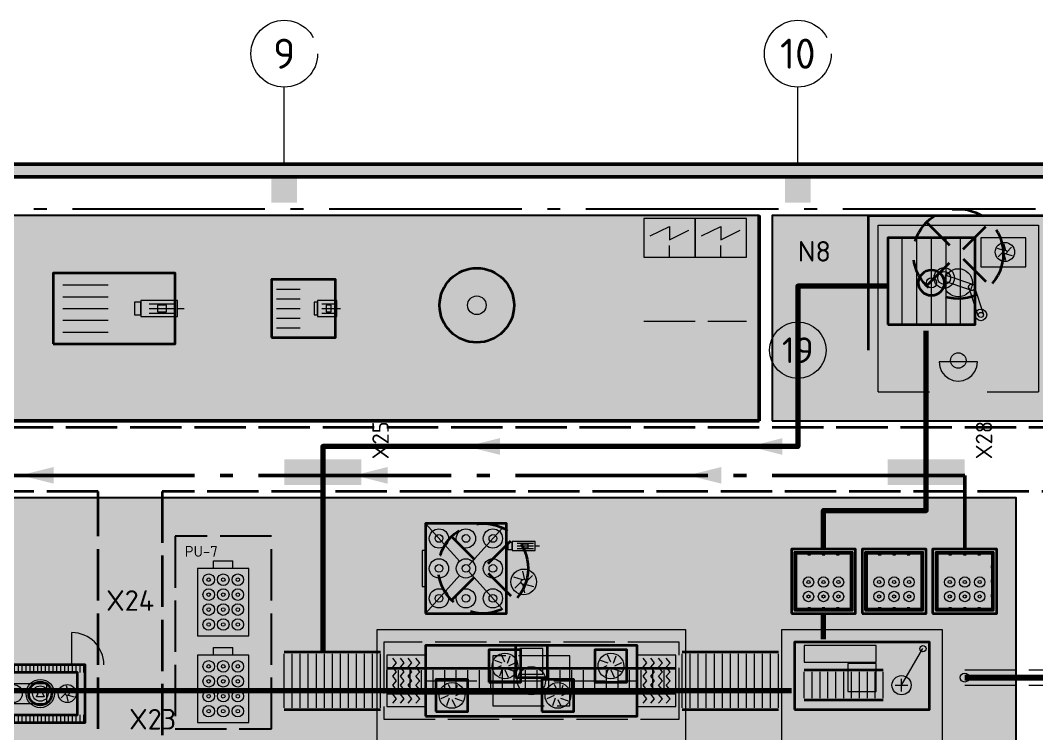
# Model space of a CAD drawing. Header units: millimetres. Extents: x 0 to 1189, y 0 to 841.
# Drawn here: x 534.4 to 613.6, y 659.6 to 715.2 of the extents above; entities that cross this region are included whole.
import ezdxf
from ezdxf.enums import TextEntityAlignment as Align

# ---------------------------------------------------------------- set-up
doc = ezdxf.new("R2010")
doc.units = ezdxf.units.MM
for name, pattern in [('FLUJO-TRAZOS', [4, 2.5, -1.5]), ('IRAM-E-TRAZOS', [5, 4, -1]), ('IRAM-F-TRAZO-PUNTO', [20, 15, -2, 1, -2])]:
    doc.linetypes.add(name, pattern=pattern)
for name, color, linetype, lineweight, true_color in [('A-AREA-TRABAJO', 30, 'CONTINUOUS', 13, 0xeb963c), ('A-EQUIPO', 30, 'CONTINUOUS', 35, 0xe67800), ('A-MAMPARA', 1, 'CONTINUOUS', 35, 0xc82828), ('A-MOBILIARIO', 8, 'CONTINUOUS', 18, 0x50505a), ('A-PASILLO', 2, 'IRAM-E-TRAZOS', 35, 0xd7a500), ('A-PULMON', 6, 'IRAM-E-TRAZOS', 25, 0xdc00c8), ('A-SENDA', 2, 'CONTINUOUS', 25, 0xd7a500), ('A-ZONA-LOG', 5, 'IRAM-F-TRAZO-PUNTO', 25, 0x285ac8)]:
    doc.layers.add(name, color=color, linetype=linetype, lineweight=lineweight, true_color=true_color)
for name, color, linetype, lineweight in [('A-COLUMNA', 7, 'CONTINUOUS', 50), ('A-EJE', 1, 'IRAM-F-TRAZO-PUNTO', 18), ('A-EQUIPO-FINO', 8, 'CONTINUOUS', 13), ('A-EQUIPO-OCULTO', 8, 'IRAM-E-TRAZOS', 13), ('A-EQUIPO-RELLENO', 9, 'CONTINUOUS', 13), ('A-MURO', 7, 'CONTINUOUS', 50), ('A-OPERARIO', 6, 'CONTINUOUS', 18), ('A-RELLENO', 9, 'CONTINUOUS', 13), ('A-SECTOR', 1, 'CONTINUOUS', 25), ('A-SECTOR-TXT', 1, 'CONTINUOUS', 25), ('A-SEGURIDAD', 1, 'IRAM-E-TRAZOS', 18), ('A-TABIQUE', 7, 'CONTINUOUS', 50), ('A-TEXTO', 7, 'CONTINUOUS', 18), ('F-EFL-GAS', 4, 'FLUJO-TRAZOS', 35), ('F-SCRAP', 8, 'IRAM-F-TRAZO-PUNTO', 50), ('F-SE', 30, 'CONTINUOUS', 70), ('F-TL', 30, 'CONTINUOUS', 100)]:
    doc.layers.add(name, color=color, linetype=linetype, lineweight=lineweight)
doc.styles.add('ISO3098', font='isocpeur.ttf')

msp = doc.modelspace()

# ---------------------------------------------------------------- hatches: boundary and pattern name
at = {"layer": 'A-COLUMNA', "true_color": 0x000000}
h = msp.add_hatch(color=7, dxfattribs=at)
h.dxf.hatch_style = 1
h.paths.add_polyline_path([(554, 701), (556, 701), (556, 703), (554, 703)])
h = msp.add_hatch(color=7, dxfattribs=at)
h.dxf.hatch_style = 1
h.paths.add_polyline_path([(594, 701), (596, 701), (596, 703), (594, 703)])
at = {"layer": 'A-EQUIPO-FINO'}
h = msp.add_hatch(dxfattribs=at)
h.set_pattern_fill('ANSI31', scale=0.0944882, angle=45)
h.paths.add_polyline_path([(532.5, 664.4), (539.5, 664.4), (539.5, 665), (532.5, 665)])
h = msp.add_hatch(dxfattribs=at)
h.set_pattern_fill('ANSI31', scale=0.0944882, angle=45)
h.paths.add_polyline_path([(532.5, 660.5), (539.5, 660.5), (539.5, 661.1), (532.5, 661.1)])
at = {"layer": 'A-EQUIPO-RELLENO', "true_color": 0xcdd0d4}
h = msp.add_hatch(color=7, dxfattribs=at)
h.dxf.hatch_style = 1
h.paths.add_polyline_path([(583, 696.75), (587, 696.75), (587, 699.75), (583, 699.75)])
h = msp.add_hatch(color=7, dxfattribs=at)
h.dxf.hatch_style = 1
h.paths.add_polyline_path([(587, 696.75), (591, 696.75), (591, 699.75), (587, 699.75)])
at = {"layer": 'A-EQUIPO-RELLENO', "true_color": 0xeeeeee}
h = msp.add_hatch(color=7, dxfattribs=at)
h.dxf.hatch_style = 1
h.paths.add_polyline_path([(602, 691.5), (608.82, 691.5), (608.82, 698.25), (602, 698.25)])
at = {"layer": 'A-EQUIPO-RELLENO', "true_color": 0xcdd0d4}
h = msp.add_hatch(color=7, dxfattribs=at)
h.dxf.hatch_style = 1
h.paths.add_polyline_path([(609.26, 696), (612.75, 696), (612.75, 698.25), (609.26, 698.25)])
at = {"layer": 'A-EQUIPO-RELLENO', "true_color": 0xe1e6ec}
h = msp.add_hatch(color=7, dxfattribs=at)
h.dxf.hatch_style = 1
h.paths.add_polyline_path([(572.9, 693), (572.801, 693.751), (572.511, 694.45), (572.051, 695.051), (571.45, 695.511), (570.751, 695.801), (570, 695.9), (569.249, 695.801), (568.55, 695.511), (567.949, 695.051), (567.489, 694.45), (567.199, 693.751), (567.1, 693), (567.199, 692.249), (567.489, 691.55), (567.949, 690.949), (568.55, 690.489), (569.249, 690.199), (570, 690.1), (570.751, 690.199), (571.45, 690.489), (572.051, 690.949), (572.511, 691.55), (572.801, 692.249)])
at = {"layer": 'A-EQUIPO-RELLENO', "true_color": 0xd7e1d7}
h = msp.add_hatch(color=7, dxfattribs=at)
h.dxf.hatch_style = 1
h.paths.add_polyline_path([(537, 690), (546.5, 690), (546.5, 695.5), (537, 695.5)])
h = msp.add_hatch(color=7, dxfattribs=at)
h.dxf.hatch_style = 1
h.paths.add_polyline_path([(554, 690.5), (559, 690.5), (559, 695), (554, 695)])
at = {"layer": 'A-EQUIPO-RELLENO', "true_color": 0xcdd0d4}
h = msp.add_hatch(color=7, dxfattribs=at)
h.dxf.hatch_style = 1
h.paths.add_polyline_path([(543.84, 692.125), (546.69, 692.125), (546.69, 693.375), (543.84, 693.375)])
h = msp.add_hatch(color=7, dxfattribs=at)
h.dxf.hatch_style = 1
h.paths.add_polyline_path([(557.6, 692.125), (559.1, 692.125), (559.1, 693.375), (557.6, 693.375)])
at = {"layer": 'A-EQUIPO-RELLENO', "true_color": 0xffffff}
h = msp.add_hatch(color=7, dxfattribs=at)
h.dxf.hatch_style = 1
h.paths.add_polyline_path([(608.1, 688.7), (608.08, 688.855), (608.02, 689), (607.924, 689.124), (607.8, 689.22), (607.655, 689.28), (607.5, 689.3), (607.345, 689.28), (607.2, 689.22), (607.076, 689.124), (606.98, 689), (606.92, 688.855), (606.9, 688.7), (606.92, 688.545), (606.98, 688.4), (607.076, 688.276), (607.2, 688.18), (607.345, 688.12), (607.5, 688.1), (607.655, 688.12), (607.8, 688.18), (607.924, 688.276), (608.02, 688.4), (608.08, 688.545)])
at = {"layer": 'A-EQUIPO-RELLENO', "true_color": 0xfae1f5}
h = msp.add_hatch(color=7, dxfattribs=at)
h.dxf.hatch_style = 1
h.paths.add_polyline_path([(606, 688.6), (606.051, 688.212), (606.201, 687.85), (606.439, 687.539), (606.75, 687.301), (607.112, 687.151), (607.5, 687.1), (607.888, 687.151), (608.25, 687.301), (608.561, 687.539), (608.799, 687.85), (608.949, 688.212), (609, 688.6), (606, 688.6)])
at = {"layer": 'A-EQUIPO-RELLENO', "true_color": 0xeeeeee}
h = msp.add_hatch(color=7, dxfattribs=at)
h.dxf.hatch_style = 1
h.paths.add_polyline_path([(566, 669), (572.3, 669), (572.3, 676), (566, 676)])
at = {"layer": 'A-EQUIPO-RELLENO', "true_color": 0xcdd0d4}
h = msp.add_hatch(color=7, dxfattribs=at)
h.dxf.hatch_style = 1
h.paths.add_polyline_path([(572.75, 673.9), (574.55, 673.9), (574.55, 674.6), (572.75, 674.6)])
at = {"layer": 'A-EQUIPO-RELLENO', "true_color": 0xf0c83c}
h = msp.add_hatch(color=7, dxfattribs=at)
h.dxf.hatch_style = 1
h.paths.add_polyline_path([(565.75, 671.1), (566, 671.1), (566, 673.9), (565.75, 673.9)])
at = {"layer": 'A-EQUIPO-RELLENO', "true_color": 0xf5f5f5}
h = msp.add_hatch(color=7, dxfattribs=at)
h.dxf.hatch_style = 1
h.paths.add_polyline_path([(594.5, 669), (599.5, 669), (599.5, 674), (594.5, 674)])
at = {"layer": 'A-EQUIPO-RELLENO', "true_color": 0x969ba0}
h = msp.add_hatch(color=7, dxfattribs=at)
h.dxf.hatch_style = 1
h.paths.add_polyline_path([(594.72, 673.57), (594.93, 673.57), (594.93, 673.78), (594.72, 673.78)])
h = msp.add_hatch(color=7, dxfattribs=at)
h.dxf.hatch_style = 1
h.paths.add_polyline_path([(594.72, 673.57), (594.93, 673.57), (594.93, 673.78), (594.72, 673.78)])
h = msp.add_hatch(color=7, dxfattribs=at)
h.dxf.hatch_style = 1
h.paths.add_polyline_path([(595.77, 673.57), (595.98, 673.57), (595.98, 673.78), (595.77, 673.78)])
h = msp.add_hatch(color=7, dxfattribs=at)
h.dxf.hatch_style = 1
h.paths.add_polyline_path([(596.895, 673.57), (597.105, 673.57), (597.105, 673.78), (596.895, 673.78)])
h = msp.add_hatch(color=7, dxfattribs=at)
h.dxf.hatch_style = 1
h.paths.add_polyline_path([(598.02, 673.57), (598.23, 673.57), (598.23, 673.78), (598.02, 673.78)])
h = msp.add_hatch(color=7, dxfattribs=at)
h.dxf.hatch_style = 1
h.paths.add_polyline_path([(599.07, 673.57), (599.28, 673.57), (599.28, 673.78), (599.07, 673.78)])
h = msp.add_hatch(color=7, dxfattribs=at)
h.dxf.hatch_style = 1
h.paths.add_polyline_path([(599.07, 673.57), (599.28, 673.57), (599.28, 673.78), (599.07, 673.78)])
at = {"layer": 'A-EQUIPO-RELLENO', "true_color": 0xf5f5f5}
h = msp.add_hatch(color=7, dxfattribs=at)
h.dxf.hatch_style = 1
h.paths.add_polyline_path([(600, 669), (605, 669), (605, 674), (600, 674)])
at = {"layer": 'A-EQUIPO-RELLENO', "true_color": 0x969ba0}
h = msp.add_hatch(color=7, dxfattribs=at)
h.dxf.hatch_style = 1
h.paths.add_polyline_path([(600.22, 673.57), (600.43, 673.57), (600.43, 673.78), (600.22, 673.78)])
h = msp.add_hatch(color=7, dxfattribs=at)
h.dxf.hatch_style = 1
h.paths.add_polyline_path([(600.22, 673.57), (600.43, 673.57), (600.43, 673.78), (600.22, 673.78)])
h = msp.add_hatch(color=7, dxfattribs=at)
h.dxf.hatch_style = 1
h.paths.add_polyline_path([(601.27, 673.57), (601.48, 673.57), (601.48, 673.78), (601.27, 673.78)])
h = msp.add_hatch(color=7, dxfattribs=at)
h.dxf.hatch_style = 1
h.paths.add_polyline_path([(602.395, 673.57), (602.605, 673.57), (602.605, 673.78), (602.395, 673.78)])
h = msp.add_hatch(color=7, dxfattribs=at)
h.dxf.hatch_style = 1
h.paths.add_polyline_path([(603.52, 673.57), (603.73, 673.57), (603.73, 673.78), (603.52, 673.78)])
h = msp.add_hatch(color=7, dxfattribs=at)
h.dxf.hatch_style = 1
h.paths.add_polyline_path([(604.57, 673.57), (604.78, 673.57), (604.78, 673.78), (604.57, 673.78)])
h = msp.add_hatch(color=7, dxfattribs=at)
h.dxf.hatch_style = 1
h.paths.add_polyline_path([(604.57, 673.57), (604.78, 673.57), (604.78, 673.78), (604.57, 673.78)])
at = {"layer": 'A-EQUIPO-RELLENO', "true_color": 0xf5f5f5}
h = msp.add_hatch(color=7, dxfattribs=at)
h.dxf.hatch_style = 1
h.paths.add_polyline_path([(605.5, 669), (610.5, 669), (610.5, 674), (605.5, 674)])
at = {"layer": 'A-EQUIPO-RELLENO', "true_color": 0x969ba0}
h = msp.add_hatch(color=7, dxfattribs=at)
h.dxf.hatch_style = 1
h.paths.add_polyline_path([(605.72, 673.57), (605.93, 673.57), (605.93, 673.78), (605.72, 673.78)])
h = msp.add_hatch(color=7, dxfattribs=at)
h.dxf.hatch_style = 1
h.paths.add_polyline_path([(605.72, 673.57), (605.93, 673.57), (605.93, 673.78), (605.72, 673.78)])
h = msp.add_hatch(color=7, dxfattribs=at)
h.dxf.hatch_style = 1
h.paths.add_polyline_path([(606.77, 673.57), (606.98, 673.57), (606.98, 673.78), (606.77, 673.78)])
h = msp.add_hatch(color=7, dxfattribs=at)
h.dxf.hatch_style = 1
h.paths.add_polyline_path([(607.895, 673.57), (608.105, 673.57), (608.105, 673.78), (607.895, 673.78)])
h = msp.add_hatch(color=7, dxfattribs=at)
h.dxf.hatch_style = 1
h.paths.add_polyline_path([(609.02, 673.57), (609.23, 673.57), (609.23, 673.78), (609.02, 673.78)])
h = msp.add_hatch(color=7, dxfattribs=at)
h.dxf.hatch_style = 1
h.paths.add_polyline_path([(610.07, 673.57), (610.28, 673.57), (610.28, 673.78), (610.07, 673.78)])
h = msp.add_hatch(color=7, dxfattribs=at)
h.dxf.hatch_style = 1
h.paths.add_polyline_path([(610.07, 673.57), (610.28, 673.57), (610.28, 673.78), (610.07, 673.78)])
at = {"layer": 'A-EQUIPO-RELLENO', "true_color": 0xfaf0fa}
h = msp.add_hatch(color=7, dxfattribs=at)
h.dxf.hatch_style = 1
h.paths.add_polyline_path([(548.25, 667.25), (552.25, 667.25), (552.25, 672.5), (548.25, 672.5)])
at = {"layer": 'A-EQUIPO-RELLENO', "true_color": 0x969ba0}
h = msp.add_hatch(color=7, dxfattribs=at)
h.dxf.hatch_style = 1
h.paths.add_polyline_path([(594.72, 672.52), (594.93, 672.52), (594.93, 672.73), (594.72, 672.73)])
h = msp.add_hatch(color=7, dxfattribs=at)
h.dxf.hatch_style = 1
h.paths.add_polyline_path([(599.07, 672.52), (599.28, 672.52), (599.28, 672.73), (599.07, 672.73)])
h = msp.add_hatch(color=7, dxfattribs=at)
h.dxf.hatch_style = 1
h.paths.add_polyline_path([(600.22, 672.52), (600.43, 672.52), (600.43, 672.73), (600.22, 672.73)])
h = msp.add_hatch(color=7, dxfattribs=at)
h.dxf.hatch_style = 1
h.paths.add_polyline_path([(604.57, 672.52), (604.78, 672.52), (604.78, 672.73), (604.57, 672.73)])
h = msp.add_hatch(color=7, dxfattribs=at)
h.dxf.hatch_style = 1
h.paths.add_polyline_path([(605.72, 672.52), (605.93, 672.52), (605.93, 672.73), (605.72, 672.73)])
h = msp.add_hatch(color=7, dxfattribs=at)
h.dxf.hatch_style = 1
h.paths.add_polyline_path([(610.07, 672.52), (610.28, 672.52), (610.28, 672.73), (610.07, 672.73)])
h = msp.add_hatch(color=7, dxfattribs=at)
h.dxf.hatch_style = 1
h.paths.add_polyline_path([(594.72, 671.395), (594.93, 671.395), (594.93, 671.605), (594.72, 671.605)])
h = msp.add_hatch(color=7, dxfattribs=at)
h.dxf.hatch_style = 1
h.paths.add_polyline_path([(599.07, 671.395), (599.28, 671.395), (599.28, 671.605), (599.07, 671.605)])
h = msp.add_hatch(color=7, dxfattribs=at)
h.dxf.hatch_style = 1
h.paths.add_polyline_path([(600.22, 671.395), (600.43, 671.395), (600.43, 671.605), (600.22, 671.605)])
h = msp.add_hatch(color=7, dxfattribs=at)
h.dxf.hatch_style = 1
h.paths.add_polyline_path([(604.57, 671.395), (604.78, 671.395), (604.78, 671.605), (604.57, 671.605)])
h = msp.add_hatch(color=7, dxfattribs=at)
h.dxf.hatch_style = 1
h.paths.add_polyline_path([(605.72, 671.395), (605.93, 671.395), (605.93, 671.605), (605.72, 671.605)])
h = msp.add_hatch(color=7, dxfattribs=at)
h.dxf.hatch_style = 1
h.paths.add_polyline_path([(610.07, 671.395), (610.28, 671.395), (610.28, 671.605), (610.07, 671.605)])
h = msp.add_hatch(color=7, dxfattribs=at)
h.dxf.hatch_style = 1
h.paths.add_polyline_path([(594.72, 670.27), (594.93, 670.27), (594.93, 670.48), (594.72, 670.48)])
h = msp.add_hatch(color=7, dxfattribs=at)
h.dxf.hatch_style = 1
h.paths.add_polyline_path([(599.07, 670.27), (599.28, 670.27), (599.28, 670.48), (599.07, 670.48)])
h = msp.add_hatch(color=7, dxfattribs=at)
h.dxf.hatch_style = 1
h.paths.add_polyline_path([(600.22, 670.27), (600.43, 670.27), (600.43, 670.48), (600.22, 670.48)])
h = msp.add_hatch(color=7, dxfattribs=at)
h.dxf.hatch_style = 1
h.paths.add_polyline_path([(604.57, 670.27), (604.78, 670.27), (604.78, 670.48), (604.57, 670.48)])
h = msp.add_hatch(color=7, dxfattribs=at)
h.dxf.hatch_style = 1
h.paths.add_polyline_path([(605.72, 670.27), (605.93, 670.27), (605.93, 670.48), (605.72, 670.48)])
h = msp.add_hatch(color=7, dxfattribs=at)
h.dxf.hatch_style = 1
h.paths.add_polyline_path([(610.07, 670.27), (610.28, 670.27), (610.28, 670.48), (610.07, 670.48)])
h = msp.add_hatch(color=7, dxfattribs=at)
h.dxf.hatch_style = 1
h.paths.add_polyline_path([(594.72, 669.22), (594.93, 669.22), (594.93, 669.43), (594.72, 669.43)])
h = msp.add_hatch(color=7, dxfattribs=at)
h.dxf.hatch_style = 1
h.paths.add_polyline_path([(594.72, 669.22), (594.93, 669.22), (594.93, 669.43), (594.72, 669.43)])
h = msp.add_hatch(color=7, dxfattribs=at)
h.dxf.hatch_style = 1
h.paths.add_polyline_path([(595.77, 669.22), (595.98, 669.22), (595.98, 669.43), (595.77, 669.43)])
h = msp.add_hatch(color=7, dxfattribs=at)
h.dxf.hatch_style = 1
h.paths.add_polyline_path([(596.895, 669.22), (597.105, 669.22), (597.105, 669.43), (596.895, 669.43)])
h = msp.add_hatch(color=7, dxfattribs=at)
h.dxf.hatch_style = 1
h.paths.add_polyline_path([(598.02, 669.22), (598.23, 669.22), (598.23, 669.43), (598.02, 669.43)])
h = msp.add_hatch(color=7, dxfattribs=at)
h.dxf.hatch_style = 1
h.paths.add_polyline_path([(599.07, 669.22), (599.28, 669.22), (599.28, 669.43), (599.07, 669.43)])
h = msp.add_hatch(color=7, dxfattribs=at)
h.dxf.hatch_style = 1
h.paths.add_polyline_path([(599.07, 669.22), (599.28, 669.22), (599.28, 669.43), (599.07, 669.43)])
h = msp.add_hatch(color=7, dxfattribs=at)
h.dxf.hatch_style = 1
h.paths.add_polyline_path([(600.22, 669.22), (600.43, 669.22), (600.43, 669.43), (600.22, 669.43)])
h = msp.add_hatch(color=7, dxfattribs=at)
h.dxf.hatch_style = 1
h.paths.add_polyline_path([(600.22, 669.22), (600.43, 669.22), (600.43, 669.43), (600.22, 669.43)])
h = msp.add_hatch(color=7, dxfattribs=at)
h.dxf.hatch_style = 1
h.paths.add_polyline_path([(601.27, 669.22), (601.48, 669.22), (601.48, 669.43), (601.27, 669.43)])
h = msp.add_hatch(color=7, dxfattribs=at)
h.dxf.hatch_style = 1
h.paths.add_polyline_path([(602.395, 669.22), (602.605, 669.22), (602.605, 669.43), (602.395, 669.43)])
h = msp.add_hatch(color=7, dxfattribs=at)
h.dxf.hatch_style = 1
h.paths.add_polyline_path([(603.52, 669.22), (603.73, 669.22), (603.73, 669.43), (603.52, 669.43)])
h = msp.add_hatch(color=7, dxfattribs=at)
h.dxf.hatch_style = 1
h.paths.add_polyline_path([(604.57, 669.22), (604.78, 669.22), (604.78, 669.43), (604.57, 669.43)])
h = msp.add_hatch(color=7, dxfattribs=at)
h.dxf.hatch_style = 1
h.paths.add_polyline_path([(604.57, 669.22), (604.78, 669.22), (604.78, 669.43), (604.57, 669.43)])
h = msp.add_hatch(color=7, dxfattribs=at)
h.dxf.hatch_style = 1
h.paths.add_polyline_path([(605.72, 669.22), (605.93, 669.22), (605.93, 669.43), (605.72, 669.43)])
h = msp.add_hatch(color=7, dxfattribs=at)
h.dxf.hatch_style = 1
h.paths.add_polyline_path([(605.72, 669.22), (605.93, 669.22), (605.93, 669.43), (605.72, 669.43)])
h = msp.add_hatch(color=7, dxfattribs=at)
h.dxf.hatch_style = 1
h.paths.add_polyline_path([(606.77, 669.22), (606.98, 669.22), (606.98, 669.43), (606.77, 669.43)])
h = msp.add_hatch(color=7, dxfattribs=at)
h.dxf.hatch_style = 1
h.paths.add_polyline_path([(607.895, 669.22), (608.105, 669.22), (608.105, 669.43), (607.895, 669.43)])
h = msp.add_hatch(color=7, dxfattribs=at)
h.dxf.hatch_style = 1
h.paths.add_polyline_path([(609.02, 669.22), (609.23, 669.22), (609.23, 669.43), (609.02, 669.43)])
h = msp.add_hatch(color=7, dxfattribs=at)
h.dxf.hatch_style = 1
h.paths.add_polyline_path([(610.07, 669.22), (610.28, 669.22), (610.28, 669.43), (610.07, 669.43)])
h = msp.add_hatch(color=7, dxfattribs=at)
h.dxf.hatch_style = 1
h.paths.add_polyline_path([(610.07, 669.22), (610.28, 669.22), (610.28, 669.43), (610.07, 669.43)])
at = {"layer": 'A-EQUIPO-RELLENO', "true_color": 0xeeeeee}
h = msp.add_hatch(color=7, dxfattribs=at)
h.dxf.hatch_style = 1
h.paths.add_polyline_path([(594.75, 661.5), (605.25, 661.5), (605.25, 666.75), (594.75, 666.75)])
at = {"layer": 'A-EQUIPO-RELLENO', "true_color": 0xfaf0fa}
h = msp.add_hatch(color=7, dxfattribs=at)
h.dxf.hatch_style = 1
h.paths.add_polyline_path([(548.25, 660.5), (552.25, 660.5), (552.25, 665.75), (548.25, 665.75)])
at = {"layer": 'A-EQUIPO-RELLENO', "true_color": 0xeeeeee}
h = msp.add_hatch(color=7, dxfattribs=at)
h.dxf.hatch_style = 1
h.paths.add_polyline_path([(555, 661.5), (562.5, 661.5), (562.5, 666), (555, 666)])
at = {"layer": 'A-EQUIPO-RELLENO', "true_color": 0xe2e7ee}
h = msp.add_hatch(color=7, dxfattribs=at)
h.dxf.hatch_style = 1
h.paths.add_polyline_path([(563, 661.75), (566, 661.75), (566, 665.75), (563, 665.75)])
at = {"layer": 'A-EQUIPO-RELLENO', "true_color": 0xeeeeee}
h = msp.add_hatch(color=7, dxfattribs=at)
h.dxf.hatch_style = 1
h.paths.add_polyline_path([(566, 661), (582.5, 661), (582.5, 666.5), (566, 666.5)])
at = {"layer": 'A-EQUIPO-RELLENO', "true_color": 0xcdd0d4}
h = msp.add_hatch(color=7, dxfattribs=at)
h.dxf.hatch_style = 1
h.paths.add_polyline_path([(570.938, 663.65), (573.438, 663.65), (573.438, 666.15), (570.938, 666.15)])
h = msp.add_hatch(color=7, dxfattribs=at)
h.dxf.hatch_style = 1
h.paths.add_polyline_path([(573, 664), (575.5, 664), (575.5, 666.5), (573, 666.5)])
h = msp.add_hatch(color=7, dxfattribs=at)
h.dxf.hatch_style = 1
h.paths.add_polyline_path([(579.188, 663.65), (581.688, 663.65), (581.688, 666.15), (579.188, 666.15)])
at = {"layer": 'A-EQUIPO-RELLENO', "true_color": 0xe2e7ee}
h = msp.add_hatch(color=7, dxfattribs=at)
h.dxf.hatch_style = 1
h.paths.add_polyline_path([(582.5, 661.75), (585.5, 661.75), (585.5, 665.75), (582.5, 665.75)])
at = {"layer": 'A-EQUIPO-RELLENO', "true_color": 0xeeeeee}
h = msp.add_hatch(color=7, dxfattribs=at)
h.dxf.hatch_style = 1
h.paths.add_polyline_path([(586, 661.5), (593.5, 661.5), (593.5, 666), (586, 666)])
at = {"layer": 'A-EQUIPO-RELLENO', "true_color": 0xfad7c8}
h = msp.add_hatch(color=7, dxfattribs=at)
h.dxf.hatch_style = 1
h.paths.add_polyline_path([(532.5, 660.5), (539.5, 660.5), (539.5, 665), (532.5, 665)])
at = {"layer": 'A-EQUIPO-RELLENO', "true_color": 0xfff5ee}
h = msp.add_hatch(color=7, dxfattribs=at)
h.dxf.hatch_style = 1
h.paths.add_polyline_path([(533.1, 661.1), (538.9, 661.1), (538.9, 664.4), (533.1, 664.4)])
at = {"layer": 'A-EQUIPO-RELLENO', "true_color": 0xeeeeee}
h = msp.add_hatch(color=7, dxfattribs=at)
h.dxf.hatch_style = 1
h.paths.add_polyline_path([(563, 662.775), (585.5, 662.775), (585.5, 664.725), (563, 664.725)])
h = msp.add_hatch(color=7, dxfattribs=at)
h.dxf.hatch_style = 1
h.paths.add_polyline_path([(595.5, 662.25), (601.65, 662.25), (601.65, 664.6), (595.5, 664.6)])
at = {"layer": 'A-EQUIPO-RELLENO', "true_color": 0xcdd0d4}
h = msp.add_hatch(color=7, dxfattribs=at)
h.dxf.hatch_style = 1
h.paths.add_polyline_path([(566.812, 661.35), (569.312, 661.35), (569.312, 663.85), (566.812, 663.85)])
h = msp.add_hatch(color=7, dxfattribs=at)
h.dxf.hatch_style = 1
h.paths.add_polyline_path([(575.062, 661.35), (577.562, 661.35), (577.562, 663.85), (575.062, 663.85)])
at = {"layer": 'A-MURO', "true_color": 0x464646}
h = msp.add_hatch(color=7, dxfattribs=at)
h.dxf.hatch_style = 1
h.paths.add_polyline_path([(623, 703), (481.5, 703), (481.5, 704), (623, 704)])
at = {"layer": 'A-RELLENO', "true_color": 0xe8e8e8}
h = msp.add_hatch(color=7, dxfattribs=at)
h.dxf.hatch_style = 1
h.paths.add_polyline_path([(475, 684), (592, 684), (592, 700), (475, 700)])
at = {"layer": 'A-RELLENO', "true_color": 0xfde4c8}
h = msp.add_hatch(color=7, dxfattribs=at)
h.dxf.hatch_style = 1
h.paths.add_polyline_path([(593, 684), (630, 684), (630, 700), (593, 700)])
h = msp.add_hatch(color=7, dxfattribs=at)
h.dxf.hatch_style = 1
h.paths.add_polyline_path([(508.5, 655.5), (612, 655.5), (612, 678), (508.5, 678)])
at = {"layer": 'A-SENDA', "true_color": 0xd7a500}
h = msp.add_hatch(color=7, dxfattribs=at)
h.dxf.hatch_style = 1
h.paths.add_polyline_path([(555, 679), (561, 679), (561, 681), (555, 681)])
h = msp.add_hatch(color=7, dxfattribs=at)
h.dxf.hatch_style = 1
h.paths.add_polyline_path([(602, 679), (608, 679), (608, 681), (602, 681)])
h = msp.add_hatch(color=7, dxfattribs=at)
h.dxf.hatch_style = 1
h.paths.add_polyline_path([(540, 660), (542, 660), (542, 666), (540, 666)])
h = msp.add_hatch(color=7, dxfattribs=at)
h.dxf.hatch_style = 1
h.paths.add_polyline_path([(544, 660), (546, 660), (546, 666), (544, 666)])
at = {"layer": 'F-SCRAP', "true_color": 0x787878}
h = msp.add_hatch(color=7, dxfattribs=at)
h.dxf.hatch_style = 1
h.paths.add_polyline_path([(534.45, 679.75), (537.05, 679.1), (537.05, 680.4)])
h = msp.add_hatch(color=7, dxfattribs=at)
h.dxf.hatch_style = 1
h.paths.add_polyline_path([(560.45, 679.75), (563.05, 679.1), (563.05, 680.4)])
h = msp.add_hatch(color=7, dxfattribs=at)
h.dxf.hatch_style = 1
h.paths.add_polyline_path([(586.45, 679.75), (589.05, 679.1), (589.05, 680.4)])
at = {"layer": 'F-SE', "true_color": 0xeb7800}
h = msp.add_hatch(color=7, dxfattribs=at)
h.dxf.hatch_style = 1
h.paths.add_polyline_path([(605, 691), (604.35, 688.4), (605.65, 688.4)])
h = msp.add_hatch(color=7, dxfattribs=at)
h.dxf.hatch_style = 1
h.paths.add_polyline_path([(569.2, 682), (571.8, 681.35), (571.8, 682.65)])
h = msp.add_hatch(color=7, dxfattribs=at)
h.dxf.hatch_style = 1
h.paths.add_polyline_path([(591.2, 682), (593.8, 681.35), (593.8, 682.65)])
h = msp.add_hatch(color=7, dxfattribs=at)
h.dxf.hatch_style = 1
h.paths.add_polyline_path([(558, 671.2), (558.65, 673.8), (557.35, 673.8)])
h = msp.add_hatch(color=7, dxfattribs=at)
h.dxf.hatch_style = 1
h.paths.add_polyline_path([(597, 669), (596.35, 666.4), (597.65, 666.4)])
h = msp.add_hatch(color=7, dxfattribs=at)
h.dxf.hatch_style = 1
h.paths.add_polyline_path([(558, 666), (558.65, 668.6), (557.35, 668.6)])
h = msp.add_hatch(color=7, dxfattribs=at)
h.dxf.hatch_style = 1
h.paths.add_polyline_path([(576.3, 663), (573.7, 663.65), (573.7, 662.35)])
h = msp.add_hatch(color=7, dxfattribs=at)
h.dxf.hatch_style = 1
h.paths.add_polyline_path([(594.5, 663), (591.9, 663.65), (591.9, 662.35)])

# ---------------------------------------------------------------- linework, layer by layer
at = {"layer": 'A-AREA-TRABAJO'}
for p, q in [((601.25, 686.25), (605.25, 686.25)), ((609.75, 686.25), (613.75, 686.25))]:
    msp.add_line(p, q, dxfattribs=at)
for points in [[(601.25, 686.25), (601.25, 699.25), (613.75, 699.25), (613.75, 686.25)], [(562.25, 655.75), (562.25, 667.75), (586.25, 667.75), (586.25, 655.75)], [(593.75, 656.25), (593.75, 667.75), (606.25, 667.75), (606.25, 656.25)]]:
    msp.add_lwpolyline(points, dxfattribs=at)
at = {"layer": 'A-EJE'}
for p, q in [((555, 704), (555, 710)), ((595, 704), (595, 710)), ((536.5, 663.515), (531, 663.515)), ((536.5, 661.985), (536.5, 663.515)), ((531, 661.985), (536.5, 661.985))]:
    msp.add_line(p, q, dxfattribs=at)
msp.add_lwpolyline([(608, 664), (668, 664), (668, 583), (657.2, 583), (657.2, 532), (631, 532), (631, 544), (651, 544), (651, 589), (623, 589), (623, 522), (645, 522)], dxfattribs=at)
for centre in [(555, 712.6), (595, 712.6)]:
    msp.add_circle(centre, 2.6, dxfattribs=at)
at = {"layer": 'A-EQUIPO'}
for p, q in [((555, 666), (562.5, 666)), ((586, 666), (593.5, 666)), ((563, 664.725), (585.5, 664.725)), ((595.5, 664.6), (601.65, 664.6)), ((563, 662.775), (585.5, 662.775)), ((595.5, 662.25), (601.65, 662.25)), ((555, 661.5), (562.5, 661.5)), ((586, 661.5), (593.5, 661.5))]:
    msp.add_line(p, q, dxfattribs=at)
for points in [[(602, 691.5), (608.82, 691.5), (608.82, 698.25), (602, 698.25)], [(537, 690), (546.5, 690), (546.5, 695.5), (537, 695.5)], [(554, 690.5), (559, 690.5), (559, 695), (554, 695)], [(566, 669), (572.3, 669), (572.3, 676), (566, 676)], [(594.5, 669), (599.5, 669), (599.5, 674), (594.5, 674)], [(594.75, 669.25), (599.25, 669.25), (599.25, 673.75), (594.75, 673.75)], [(600, 669), (605, 669), (605, 674), (600, 674)], [(600.25, 669.25), (604.75, 669.25), (604.75, 673.75), (600.25, 673.75)], [(605.5, 669), (610.5, 669), (610.5, 674), (605.5, 674)], [(605.75, 669.25), (610.25, 669.25), (610.25, 673.75), (605.75, 673.75)], [(594.75, 661.5), (605.25, 661.5), (605.25, 666.75), (594.75, 666.75)], [(566, 661), (582.5, 661), (582.5, 666.5), (566, 666.5)], [(570.938, 663.65), (573.438, 663.65), (573.438, 666.15), (570.938, 666.15)], [(573, 664), (575.5, 664), (575.5, 666.5), (573, 666.5)], [(579.188, 663.65), (581.688, 663.65), (581.688, 666.15), (579.188, 666.15)], [(532.5, 660.5), (539.5, 660.5), (539.5, 665), (532.5, 665)], [(533.1, 661.1), (538.9, 661.1), (538.9, 664.4), (533.1, 664.4)], [(566.812, 661.35), (569.312, 661.35), (569.312, 663.85), (566.812, 663.85)], [(575.062, 661.35), (577.562, 661.35), (577.562, 663.85), (575.062, 663.85)]]:
    msp.add_lwpolyline(points, close=True, dxfattribs=at)
for centre, radius in [((570, 693), 2.9), ((605.41, 694.75), 1), ((536, 662.75), 0.9)]:
    msp.add_circle(centre, radius, dxfattribs=at)
at = {"layer": 'A-EQUIPO-FINO'}
for p, q in [((603.137, 691.5), (603.137, 698.25)), ((604.273, 691.5), (604.273, 698.25)), ((605.41, 691.5), (605.41, 698.25)), ((606.547, 691.5), (606.547, 698.25)), ((607.683, 691.5), (607.683, 698.25)), ((585, 696.75), (585, 697.65)), ((589, 696.75), (589, 697.65)), ((537.76, 694.583), (541.275, 694.583)), ((554.4, 694.25), (556.25, 694.25)), ((537.76, 693.667), (541.275, 693.667)), ((554.4, 693.5), (556.25, 693.5)), ((537.76, 692.75), (541.275, 692.75)), ((544.467, 693.125), (546.462, 693.125)), ((544.467, 692.75), (546.462, 692.75)), ((546.69, 692.75), (547.203, 692.75)), ((554.4, 692.75), (556.25, 692.75)), ((557.93, 693.125), (558.98, 693.125)), ((557.93, 692.75), (558.98, 692.75)), ((559.1, 692.75), (559.37, 692.75)), ((544.467, 692.375), (546.462, 692.375)), ((554.4, 692), (556.25, 692)), ((557.93, 692.375), (558.98, 692.375)), ((537.76, 691.833), (541.275, 691.833)), ((554.4, 691.25), (556.25, 691.25)), ((537.76, 690.917), (541.275, 690.917)), ((573.146, 674.46), (574.406, 674.46)), ((573.146, 674.25), (574.406, 674.25)), ((573.146, 674.04), (574.406, 674.04)), ((574.55, 674.25), (574.874, 674.25)), ((538.45, 665), (538.45, 667.5)), ((555, 661.65), (555, 665.85)), ((555.625, 661.65), (555.625, 665.85)), ((556.25, 661.65), (556.25, 665.85)), ((556.875, 661.65), (556.875, 665.85)), ((557.5, 661.65), (557.5, 665.85)), ((558.125, 661.65), (558.125, 665.85)), ((558.75, 661.65), (558.75, 665.85)), ((559.375, 661.65), (559.375, 665.85)), ((560, 661.65), (560, 665.85)), ((560.625, 661.65), (560.625, 665.85)), ((561.25, 661.65), (561.25, 665.85)), ((561.875, 661.65), (561.875, 665.85)), ((562.5, 661.65), (562.5, 665.85)), ((572.188, 665.2), (571.922, 665.76)), ((580.438, 665.2), (580.172, 665.76)), ((586, 661.65), (586, 665.85)), ((586.625, 661.65), (586.625, 665.85)), ((587.25, 661.65), (587.25, 665.85)), ((587.875, 661.65), (587.875, 665.85)), ((588.5, 661.65), (588.5, 665.85)), ((589.125, 661.65), (589.125, 665.85)), ((589.75, 661.65), (589.75, 665.85)), ((590.375, 661.65), (590.375, 665.85)), ((591, 661.65), (591, 665.85)), ((591.625, 661.65), (591.625, 665.85)), ((592.25, 661.65), (592.25, 665.85)), ((592.875, 661.65), (592.875, 665.85)), ((593.5, 661.65), (593.5, 665.85)), ((603.08, 663.4), (604.75, 666.25)), ((571.975, 665.112), (571.391, 665.32)), ((572.4, 665.112), (572.607, 665.696)), ((572.487, 664.9), (573.047, 665.166)), ((580.225, 665.112), (579.641, 665.32)), ((580.65, 665.112), (580.857, 665.696)), ((580.737, 664.9), (581.297, 665.166)), ((563, 662.925), (563, 664.575)), ((563.9, 662.925), (563.9, 664.575)), ((564.8, 662.925), (564.8, 664.575)), ((565.7, 662.925), (565.7, 664.575)), ((566.6, 662.925), (566.6, 664.575)), ((567.5, 662.925), (567.5, 664.575)), ((568.4, 662.925), (568.4, 664.575)), ((569.3, 662.925), (569.3, 664.575)), ((570.2, 662.925), (570.2, 664.575)), ((571.1, 662.925), (571.1, 664.575)), ((571.888, 664.9), (571.328, 664.634)), ((571.975, 664.688), (571.768, 664.104)), ((572, 662.925), (572, 664.575)), ((572.188, 664.6), (572.453, 664.04)), ((572.4, 664.688), (572.984, 664.48)), ((572.9, 662.925), (572.9, 664.575)), ((573.8, 662.925), (573.8, 664.575)), ((574.7, 662.925), (574.7, 664.575)), ((575.6, 662.925), (575.6, 664.575)), ((576.5, 662.925), (576.5, 664.575)), ((577.4, 662.925), (577.4, 664.575)), ((578.3, 662.925), (578.3, 664.575)), ((579.2, 662.925), (579.2, 664.575)), ((580.137, 664.9), (579.578, 664.634)), ((580.225, 664.688), (580.018, 664.104)), ((580.1, 662.925), (580.1, 664.575)), ((580.438, 664.6), (580.703, 664.04)), ((580.65, 664.688), (581.234, 664.48)), ((581, 662.925), (581, 664.575)), ((581.9, 662.925), (581.9, 664.575)), ((582.8, 662.925), (582.8, 664.575)), ((583.7, 662.925), (583.7, 664.575)), ((584.6, 662.925), (584.6, 664.575)), ((585.5, 662.925), (585.5, 664.575)), ((595.5, 662.4), (595.5, 664.45)), ((596.115, 662.4), (596.115, 664.45)), ((596.73, 662.4), (596.73, 664.45)), ((597.345, 662.4), (597.345, 664.45)), ((597.96, 662.4), (597.96, 664.45)), ((598.575, 662.4), (598.575, 664.45)), ((599.19, 662.4), (599.19, 664.45)), ((599.805, 662.4), (599.805, 664.45)), ((600.42, 662.4), (600.42, 664.45)), ((601.035, 662.4), (601.035, 664.45)), ((601.65, 662.4), (601.65, 664.45)), ((568.062, 662.9), (567.797, 663.46)), ((568.275, 662.812), (568.482, 663.396)), ((576.312, 662.9), (576.047, 663.46)), ((576.525, 662.812), (576.732, 663.396)), ((602.58, 663.4), (603.58, 663.4)), ((603.08, 662.9), (603.08, 663.9)), ((567.762, 662.6), (567.203, 662.334)), ((567.85, 662.812), (567.266, 663.02)), ((568.362, 662.6), (568.922, 662.866)), ((576.013, 662.6), (575.453, 662.334)), ((576.1, 662.812), (575.516, 663.02)), ((576.612, 662.6), (577.172, 662.866)), ((567.85, 662.388), (567.643, 661.804)), ((568.062, 662.3), (568.328, 661.74)), ((568.275, 662.388), (568.859, 662.18)), ((576.1, 662.388), (575.893, 661.804)), ((576.312, 662.3), (576.578, 661.74)), ((576.525, 662.388), (577.109, 662.18))]:
    msp.add_line(p, q, dxfattribs=at)
for points in [[(583.5, 698.4), (585, 699.15), (585, 698.1), (586.5, 698.85)], [(587.5, 698.4), (589, 699.15), (589, 698.1), (590.5, 698.85)], [(611.055, 697.28), (610.552, 697.419)], [(611.205, 697.28), (611.074, 697.785)], [(611.28, 697.15), (611.652, 697.516)], [(610.98, 697.15), (610.608, 696.784)], [(611.055, 697.02), (611.186, 696.515)], [(611.205, 697.02), (611.708, 696.881)], [(599.25, 673.638), (598.607, 673.712), (597.964, 673.638), (597.321, 673.712), (596.679, 673.638), (596.036, 673.712), (595.393, 673.638), (594.75, 673.712)], [(594.863, 673.75), (594.788, 673.107), (594.863, 672.464), (594.788, 671.821), (594.863, 671.179), (594.788, 670.536), (594.863, 669.893), (594.788, 669.25)], [(599.138, 669.25), (599.212, 669.893), (599.138, 670.536), (599.212, 671.179), (599.138, 671.821), (599.212, 672.464), (599.138, 673.107), (599.212, 673.75)], [(604.75, 673.638), (604.107, 673.712), (603.464, 673.638), (602.821, 673.712), (602.179, 673.638), (601.536, 673.712), (600.893, 673.638), (600.25, 673.712)], [(600.363, 673.75), (600.288, 673.107), (600.363, 672.464), (600.288, 671.821), (600.363, 671.179), (600.288, 670.536), (600.363, 669.893), (600.288, 669.25)], [(604.637, 669.25), (604.712, 669.893), (604.637, 670.536), (604.712, 671.179), (604.637, 671.821), (604.712, 672.464), (604.637, 673.107), (604.712, 673.75)], [(610.25, 673.638), (609.607, 673.712), (608.964, 673.638), (608.321, 673.712), (607.679, 673.638), (607.036, 673.712), (606.393, 673.638), (605.75, 673.712)], [(605.862, 673.75), (605.788, 673.107), (605.862, 672.464), (605.788, 671.821), (605.862, 671.179), (605.788, 670.536), (605.862, 669.893), (605.788, 669.25)], [(610.137, 669.25), (610.212, 669.893), (610.137, 670.536), (610.212, 671.179), (610.137, 671.821), (610.212, 672.464), (610.137, 673.107), (610.212, 673.75)], [(573.75, 671.623), (573.576, 672.297)], [(573.55, 671.623), (572.88, 671.809)], [(573.45, 671.45), (572.954, 670.962)], [(573.55, 671.277), (573.724, 670.603)], [(573.75, 671.277), (574.42, 671.091)], [(573.85, 671.45), (574.346, 671.938)], [(594.75, 669.362), (595.393, 669.287), (596.036, 669.362), (596.679, 669.287), (597.321, 669.362), (597.964, 669.287), (598.607, 669.362), (599.25, 669.287)], [(600.25, 669.362), (600.893, 669.287), (601.536, 669.362), (602.179, 669.287), (602.821, 669.362), (603.464, 669.287), (604.107, 669.362), (604.75, 669.287)], [(605.75, 669.362), (606.393, 669.287), (607.036, 669.362), (607.679, 669.287), (608.321, 669.362), (608.964, 669.287), (609.607, 669.362), (610.25, 669.287)], [(563.45, 662), (563.75, 662.35), (563.45, 662.7), (563.75, 663.05), (563.45, 663.4), (563.75, 663.75), (563.45, 664.1), (563.75, 664.45), (563.45, 664.8), (563.75, 665.15), (563.45, 665.5)], [(564.05, 662), (564.35, 662.35), (564.05, 662.7), (564.35, 663.05), (564.05, 663.4), (564.35, 663.75), (564.05, 664.1), (564.35, 664.45), (564.05, 664.8), (564.35, 665.15), (564.05, 665.5)], [(564.65, 662), (564.95, 662.35), (564.65, 662.7), (564.95, 663.05), (564.65, 663.4), (564.95, 663.75), (564.65, 664.1), (564.95, 664.45), (564.65, 664.8), (564.95, 665.15), (564.65, 665.5)], [(565.25, 662), (565.55, 662.35), (565.25, 662.7), (565.55, 663.05), (565.25, 663.4), (565.55, 663.75), (565.25, 664.1), (565.55, 664.45), (565.25, 664.8), (565.55, 665.15), (565.25, 665.5)], [(582.95, 662), (583.25, 662.35), (582.95, 662.7), (583.25, 663.05), (582.95, 663.4), (583.25, 663.75), (582.95, 664.1), (583.25, 664.45), (582.95, 664.8), (583.25, 665.15), (582.95, 665.5)], [(583.55, 662), (583.85, 662.35), (583.55, 662.7), (583.85, 663.05), (583.55, 663.4), (583.85, 663.75), (583.55, 664.1), (583.85, 664.45), (583.55, 664.8), (583.85, 665.15), (583.55, 665.5)], [(584.15, 662), (584.45, 662.35), (584.15, 662.7), (584.45, 663.05), (584.15, 663.4), (584.45, 663.75), (584.15, 664.1), (584.45, 664.45), (584.15, 664.8), (584.45, 665.15), (584.15, 665.5)], [(584.75, 662), (585.05, 662.35), (584.75, 662.7), (585.05, 663.05), (584.75, 663.4), (585.05, 663.75), (584.75, 664.1), (585.05, 664.45), (584.75, 664.8), (585.05, 665.15), (584.75, 665.5)], [(538.03, 662.871), (537.561, 663.001)], [(537.96, 662.75), (537.613, 662.409)], [(538.03, 662.629), (538.152, 662.157)], [(538.17, 662.871), (538.048, 663.343)], [(538.17, 662.629), (538.639, 662.499)], [(538.24, 662.75), (538.587, 663.091)]]:
    msp.add_lwpolyline(points, dxfattribs=at)
for points in [[(609.26, 696), (612.75, 696), (612.75, 698.25), (609.26, 698.25)], [(543.327, 692.25), (543.84, 692.25), (543.84, 693.25), (543.327, 693.25)], [(543.84, 692.125), (546.69, 692.125), (546.69, 693.375), (543.84, 693.375)], [(545.122, 692.5), (545.835, 692.5), (545.835, 693), (545.122, 693)], [(557.33, 692.25), (557.6, 692.25), (557.6, 693.25), (557.33, 693.25)], [(557.6, 692.125), (559.1, 692.125), (559.1, 693.375), (557.6, 693.375)], [(558.275, 692.5), (558.65, 692.5), (558.65, 693), (558.275, 693)], [(572.426, 673.97), (572.75, 673.97), (572.75, 674.53), (572.426, 674.53)], [(572.75, 673.9), (574.55, 673.9), (574.55, 674.6), (572.75, 674.6)], [(573.56, 674.11), (574.01, 674.11), (574.01, 674.39), (573.56, 674.39)], [(594.72, 673.57), (594.93, 673.57), (594.93, 673.78), (594.72, 673.78)], [(594.72, 673.57), (594.93, 673.57), (594.93, 673.78), (594.72, 673.78)], [(595.77, 673.57), (595.98, 673.57), (595.98, 673.78), (595.77, 673.78)], [(596.895, 673.57), (597.105, 673.57), (597.105, 673.78), (596.895, 673.78)], [(598.02, 673.57), (598.23, 673.57), (598.23, 673.78), (598.02, 673.78)], [(599.07, 673.57), (599.28, 673.57), (599.28, 673.78), (599.07, 673.78)], [(599.07, 673.57), (599.28, 673.57), (599.28, 673.78), (599.07, 673.78)], [(600.22, 673.57), (600.43, 673.57), (600.43, 673.78), (600.22, 673.78)], [(600.22, 673.57), (600.43, 673.57), (600.43, 673.78), (600.22, 673.78)], [(601.27, 673.57), (601.48, 673.57), (601.48, 673.78), (601.27, 673.78)], [(602.395, 673.57), (602.605, 673.57), (602.605, 673.78), (602.395, 673.78)], [(603.52, 673.57), (603.73, 673.57), (603.73, 673.78), (603.52, 673.78)], [(604.57, 673.57), (604.78, 673.57), (604.78, 673.78), (604.57, 673.78)], [(604.57, 673.57), (604.78, 673.57), (604.78, 673.78), (604.57, 673.78)], [(605.72, 673.57), (605.93, 673.57), (605.93, 673.78), (605.72, 673.78)], [(605.72, 673.57), (605.93, 673.57), (605.93, 673.78), (605.72, 673.78)], [(606.77, 673.57), (606.98, 673.57), (606.98, 673.78), (606.77, 673.78)], [(607.895, 673.57), (608.105, 673.57), (608.105, 673.78), (607.895, 673.78)], [(609.02, 673.57), (609.23, 673.57), (609.23, 673.78), (609.02, 673.78)], [(610.07, 673.57), (610.28, 673.57), (610.28, 673.78), (610.07, 673.78)], [(610.07, 673.57), (610.28, 673.57), (610.28, 673.78), (610.07, 673.78)], [(594.9, 669.4), (599.1, 669.4), (599.1, 673.6), (594.9, 673.6)], [(600.4, 669.4), (604.6, 669.4), (604.6, 673.6), (600.4, 673.6)], [(605.9, 669.4), (610.1, 669.4), (610.1, 673.6), (605.9, 673.6)], [(594.72, 672.52), (594.93, 672.52), (594.93, 672.73), (594.72, 672.73)], [(599.07, 672.52), (599.28, 672.52), (599.28, 672.73), (599.07, 672.73)], [(600.22, 672.52), (600.43, 672.52), (600.43, 672.73), (600.22, 672.73)], [(604.57, 672.52), (604.78, 672.52), (604.78, 672.73), (604.57, 672.73)], [(605.72, 672.52), (605.93, 672.52), (605.93, 672.73), (605.72, 672.73)], [(610.07, 672.52), (610.28, 672.52), (610.28, 672.73), (610.07, 672.73)], [(594.72, 671.395), (594.93, 671.395), (594.93, 671.605), (594.72, 671.605)], [(599.07, 671.395), (599.28, 671.395), (599.28, 671.605), (599.07, 671.605)], [(600.22, 671.395), (600.43, 671.395), (600.43, 671.605), (600.22, 671.605)], [(604.57, 671.395), (604.78, 671.395), (604.78, 671.605), (604.57, 671.605)], [(605.72, 671.395), (605.93, 671.395), (605.93, 671.605), (605.72, 671.605)], [(610.07, 671.395), (610.28, 671.395), (610.28, 671.605), (610.07, 671.605)], [(594.72, 670.27), (594.93, 670.27), (594.93, 670.48), (594.72, 670.48)], [(599.07, 670.27), (599.28, 670.27), (599.28, 670.48), (599.07, 670.48)], [(600.22, 670.27), (600.43, 670.27), (600.43, 670.48), (600.22, 670.48)], [(604.57, 670.27), (604.78, 670.27), (604.78, 670.48), (604.57, 670.48)], [(605.72, 670.27), (605.93, 670.27), (605.93, 670.48), (605.72, 670.48)], [(610.07, 670.27), (610.28, 670.27), (610.28, 670.48), (610.07, 670.48)], [(594.72, 669.22), (594.93, 669.22), (594.93, 669.43), (594.72, 669.43)], [(594.72, 669.22), (594.93, 669.22), (594.93, 669.43), (594.72, 669.43)], [(595.77, 669.22), (595.98, 669.22), (595.98, 669.43), (595.77, 669.43)], [(596.895, 669.22), (597.105, 669.22), (597.105, 669.43), (596.895, 669.43)], [(598.02, 669.22), (598.23, 669.22), (598.23, 669.43), (598.02, 669.43)], [(599.07, 669.22), (599.28, 669.22), (599.28, 669.43), (599.07, 669.43)], [(599.07, 669.22), (599.28, 669.22), (599.28, 669.43), (599.07, 669.43)], [(600.22, 669.22), (600.43, 669.22), (600.43, 669.43), (600.22, 669.43)], [(600.22, 669.22), (600.43, 669.22), (600.43, 669.43), (600.22, 669.43)], [(601.27, 669.22), (601.48, 669.22), (601.48, 669.43), (601.27, 669.43)], [(602.395, 669.22), (602.605, 669.22), (602.605, 669.43), (602.395, 669.43)], [(603.52, 669.22), (603.73, 669.22), (603.73, 669.43), (603.52, 669.43)], [(604.57, 669.22), (604.78, 669.22), (604.78, 669.43), (604.57, 669.43)], [(604.57, 669.22), (604.78, 669.22), (604.78, 669.43), (604.57, 669.43)], [(605.72, 669.22), (605.93, 669.22), (605.93, 669.43), (605.72, 669.43)], [(605.72, 669.22), (605.93, 669.22), (605.93, 669.43), (605.72, 669.43)], [(606.77, 669.22), (606.98, 669.22), (606.98, 669.43), (606.77, 669.43)], [(607.895, 669.22), (608.105, 669.22), (608.105, 669.43), (607.895, 669.43)], [(609.02, 669.22), (609.23, 669.22), (609.23, 669.43), (609.02, 669.43)], [(610.07, 669.22), (610.28, 669.22), (610.28, 669.43), (610.07, 669.43)], [(610.07, 669.22), (610.28, 669.22), (610.28, 669.43), (610.07, 669.43)], [(563, 661.75), (566, 661.75), (566, 665.75), (563, 665.75)], [(573.35, 664.25), (575.15, 664.25), (575.15, 666.25), (573.35, 666.25)], [(582.5, 661.75), (585.5, 661.75), (585.5, 665.75), (582.5, 665.75)], [(595.5, 665.2), (601.1, 665.2), (601.1, 666.5), (595.5, 666.5)], [(535.7, 662.5), (536, 663.15), (536.3, 662.5)]]:
    msp.add_lwpolyline(points, close=True, dxfattribs=at)
for centre, radius in [((611.13, 697.15), 0.75), ((611.13, 697.15), 0.15), ((606.4, 695.125), 0.8), ((605.41, 694.75), 0.4), ((606.4, 695.125), 0.5), ((570, 693), 0.725), ((609.26, 692.25), 0.45), ((609.26, 692.25), 0.2), ((567.05, 674.833), 0.75), ((569.15, 674.833), 0.75), ((571.25, 674.833), 0.75), ((567.05, 674.833), 0.3), ((569.15, 674.833), 0.3), ((571.25, 674.833), 0.3), ((567.05, 672.5), 0.75), ((569.15, 672.5), 0.75), ((571.25, 672.5), 0.75), ((549.117, 671.619), 0.45), ((550.25, 671.619), 0.45), ((551.383, 671.619), 0.45), ((567.05, 672.5), 0.3), ((569.15, 672.5), 0.3), ((571.25, 672.5), 0.3), ((573.65, 671.45), 1), ((549.117, 671.619), 0.14), ((550.25, 671.619), 0.14), ((551.383, 671.619), 0.14), ((573.65, 671.45), 0.2), ((595.833, 671.438), 0.405), ((595.833, 671.438), 0.126), ((597, 671.438), 0.405), ((597, 671.438), 0.126), ((598.167, 671.438), 0.405), ((598.167, 671.438), 0.126), ((601.333, 671.438), 0.405), ((601.333, 671.438), 0.126), ((602.5, 671.438), 0.405), ((602.5, 671.438), 0.126), ((603.667, 671.438), 0.405), ((603.667, 671.438), 0.126), ((606.833, 671.438), 0.405), ((606.833, 671.438), 0.126), ((608, 671.438), 0.405), ((608, 671.438), 0.126), ((609.167, 671.438), 0.405), ((609.167, 671.438), 0.126), ((549.117, 670.456), 0.45), ((549.117, 670.456), 0.14), ((550.25, 670.456), 0.45), ((550.25, 670.456), 0.14), ((551.383, 670.456), 0.45), ((551.383, 670.456), 0.14), ((567.05, 670.167), 0.75), ((569.15, 670.167), 0.75), ((571.25, 670.167), 0.75), ((595.833, 670.312), 0.405), ((597, 670.312), 0.405), ((598.167, 670.312), 0.405), ((601.333, 670.312), 0.405), ((602.5, 670.312), 0.405), ((603.667, 670.312), 0.405), ((606.833, 670.312), 0.405), ((608, 670.312), 0.405), ((609.167, 670.312), 0.405), ((549.117, 669.294), 0.45), ((550.25, 669.294), 0.45), ((551.383, 669.294), 0.45), ((567.05, 670.167), 0.3), ((569.15, 670.167), 0.3), ((571.25, 670.167), 0.3), ((595.833, 670.312), 0.126), ((597, 670.312), 0.126), ((598.167, 670.312), 0.126), ((601.333, 670.312), 0.126), ((602.5, 670.312), 0.126), ((603.667, 670.312), 0.126), ((606.833, 670.312), 0.126), ((608, 670.312), 0.126), ((609.167, 670.312), 0.126), ((549.117, 669.294), 0.14), ((550.25, 669.294), 0.14), ((551.383, 669.294), 0.14), ((549.117, 668.131), 0.45), ((549.117, 668.131), 0.14), ((550.25, 668.131), 0.45), ((550.25, 668.131), 0.14), ((551.383, 668.131), 0.45), ((551.383, 668.131), 0.14), ((572.188, 664.9), 1), ((580.438, 664.9), 1), ((604.75, 666.25), 0.25), ((549.117, 664.869), 0.45), ((549.117, 664.869), 0.14), ((550.25, 664.869), 0.45), ((550.25, 664.869), 0.14), ((551.383, 664.869), 0.45), ((551.383, 664.869), 0.14), ((549.117, 663.706), 0.45), ((550.25, 663.706), 0.45), ((551.383, 663.706), 0.45), ((603.08, 663.4), 0.75), ((608, 664), 0.35), ((533.9, 662.75), 0.7), ((538.1, 662.75), 0.7), ((549.117, 663.706), 0.14), ((550.25, 663.706), 0.14), ((551.383, 663.706), 0.14), ((568.062, 662.6), 1), ((576.312, 662.6), 1), ((536, 662.75), 0.6), ((538.1, 662.75), 0.14), ((549.117, 662.544), 0.45), ((549.117, 662.544), 0.14), ((550.25, 662.544), 0.45), ((550.25, 662.544), 0.14), ((551.383, 662.544), 0.45), ((551.383, 662.544), 0.14), ((549.117, 661.381), 0.45), ((550.25, 661.381), 0.45), ((551.383, 661.381), 0.45), ((549.117, 661.381), 0.14), ((550.25, 661.381), 0.14), ((551.383, 661.381), 0.14)]:
    msp.add_circle(centre, radius, dxfattribs=at)
at = {"layer": 'A-EQUIPO-OCULTO'}
for p, q in [((608.62, 694.616), (606.472, 695.338)), ((608.477, 694.189), (606.328, 694.912)), ((609.046, 692.179), (608.335, 694.332)), ((609.474, 692.321), (608.762, 694.473)), ((583, 691.75), (591, 691.75)), ((566, 669), (572.3, 676)), ((566, 676), (572.3, 669)), ((595.75, 669), (598.25, 669)), ((601.25, 669), (603.75, 669)), ((606.75, 669), (609.25, 669)), ((566, 663.75), (582.5, 663.75))]:
    msp.add_line(p, q, dxfattribs=at)
msp.add_lwpolyline([(571.25, 661.8), (577.25, 661.8), (577.25, 665.7), (571.25, 665.7)], close=True, dxfattribs=at)
for points in [[(608, 664.6), (668.6, 664.6), (668.6, 582.4), (657.8, 582.4), (657.8, 531.4), (630.4, 531.4), (630.4, 544.6), (650.4, 544.6), (650.4, 588.4), (623.6, 588.4), (623.6, 522.6), (645, 522.6)], [(608, 663.4), (667.4, 663.4), (667.4, 583.6), (656.6, 583.6), (656.6, 532.6), (631.6, 532.6), (631.6, 543.4), (651.6, 543.4), (651.6, 589.6), (622.4, 589.6), (622.4, 521.4), (645, 521.4)]]:
    msp.add_lwpolyline(points, dxfattribs=at)
msp.add_circle((608.549, 694.403), 0.25, dxfattribs=at)
msp.add_arc((538.45, 665), 2.5, 0, 90, dxfattribs=at)
at = {"layer": 'A-MAMPARA'}
msp.add_lwpolyline([(600.5, 689.5), (600.5, 700), (614.5, 700), (614.5, 689.5)], dxfattribs=at)
at = {"layer": 'A-MOBILIARIO'}
for points in [[(583, 696.75), (587, 696.75), (587, 699.75), (583, 699.75)], [(587, 696.75), (591, 696.75), (591, 699.75), (587, 699.75)]]:
    msp.add_lwpolyline(points, close=True, dxfattribs=at)
at = {"layer": 'A-MURO'}
msp.add_lwpolyline([(623, 703), (481.5, 703), (481.5, 704), (623, 704)], close=True, dxfattribs=at)
at = {"layer": 'A-OPERARIO'}
for p, q in [((549.5, 672.5), (549.5, 673.1)), ((549.5, 673.1), (551, 673.1)), ((551, 672.5), (551, 673.1)), ((549.5, 665.75), (549.5, 666.35)), ((549.5, 666.35), (551, 666.35)), ((551, 665.75), (551, 666.35))]:
    msp.add_line(p, q, dxfattribs=at)
for points in [[(606, 688.6), (606.051, 688.212), (606.201, 687.85), (606.439, 687.539), (606.75, 687.301), (607.112, 687.151), (607.5, 687.1), (607.888, 687.151), (608.25, 687.301), (608.561, 687.539), (608.799, 687.85), (608.949, 688.212), (609, 688.6)], [(548.25, 667.25), (552.25, 667.25), (552.25, 672.5), (548.25, 672.5)], [(548.25, 660.5), (552.25, 660.5), (552.25, 665.75), (548.25, 665.75)]]:
    msp.add_lwpolyline(points, close=True, dxfattribs=at)
msp.add_circle((607.5, 688.7), 0.6, dxfattribs=at)
at = {"layer": 'A-PASILLO'}
for p, q in [((358, 683.5), (673, 683.5)), ((540.5, 678.5), (358, 678.5)), ((540.5, 655), (540.5, 678.5)), ((673, 678.5), (545.5, 678.5)), ((545.5, 678.5), (545.5, 655))]:
    msp.add_line(p, q, dxfattribs=at)
at = {"layer": 'A-PULMON'}
msp.add_lwpolyline([(546.5, 660), (554, 660), (554, 675), (546.5, 675)], close=True, dxfattribs=at)
at = {"layer": 'A-SECTOR'}
for points in [[(475, 684), (592, 684), (592, 700), (475, 700)], [(593, 684), (630, 684), (630, 700), (593, 700)], [(508.5, 655.5), (612, 655.5), (612, 678), (508.5, 678)]]:
    msp.add_lwpolyline(points, close=True, dxfattribs=at)
at = {"layer": 'A-SEGURIDAD'}
for points in [[(565.75, 671.1), (566, 671.1), (566, 673.9), (565.75, 673.9)], [(562.75, 660.75), (585.75, 660.75), (585.75, 666.75), (562.75, 666.75)]]:
    msp.add_lwpolyline(points, close=True, dxfattribs=at)
at = {"layer": 'A-TABIQUE'}
for p, q in [((592, 684), (592, 700)), ((519.5, 684), (592, 684))]:
    msp.add_line(p, q, dxfattribs=at)
at = {"layer": 'A-TEXTO'}
msp.add_lwpolyline([(598.9, 662.9), (601.1, 662.9), (601.1, 665.1), (598.9, 665.1)], close=True, dxfattribs=at)
for centre, radius in [((607.5, 694.75), 1.1), ((595, 689.5), 2.2), ((574.25, 663.75), 1.1), ((536, 662.75), 1.1)]:
    msp.add_circle(centre, radius, dxfattribs=at)
at = {"layer": 'A-ZONA-LOG'}
msp.add_lwpolyline([(358.5, 604.5), (673.5, 604.5), (673.5, 700.5), (358.5, 700.5)], close=True, dxfattribs=at)
at = {"layer": 'F-EFL-GAS'}
for p, q in [((605.05, 694.55), (609.95, 699.45)), ((605.05, 699.45), (609.95, 694.55)), ((568.05, 670.05), (572.95, 674.95)), ((568.05, 674.95), (572.95, 670.05))]:
    msp.add_line(p, q, dxfattribs=at)
for centre in [(607.5, 697), (570.5, 672.5)]:
    msp.add_circle(centre, 3.5, dxfattribs=at)
at = {"layer": 'F-SCRAP'}
msp.add_lwpolyline([(608, 674), (608, 679.75), (247, 679.75), (247, 701), (229, 707)], dxfattribs=at)
at = {"layer": 'F-SE'}
for points in [[(602, 694.5), (595, 694.5), (595, 682), (558, 682), (558, 666)], [(597, 674), (597, 677), (605, 677), (605, 691)], [(597, 667), (597, 669)], [(470.5, 663), (472.5, 663), (484.5, 663), (486, 663), (498, 663), (499.5, 663), (507, 663), (508.5, 663), (539.5, 663), (546.5, 663), (554, 663), (555, 663), (562.5, 663), (563, 663), (585.5, 663), (586, 663), (593.5, 663), (594.5, 663)]]:
    msp.add_lwpolyline(points, dxfattribs=at)
at = {"layer": 'F-TL'}
msp.add_lwpolyline([(608, 664), (668, 664), (668, 583), (657.2, 583), (657.2, 532), (631, 532), (631, 544), (651, 544), (651, 589), (623, 589), (623, 522), (645, 522)], dxfattribs=at)

# ---------------------------------------------------------------- texts
at = {"layer": 'A-PULMON', "style": 'ISO3098'}
msp.add_text('PU-7', height=0.84, dxfattribs=at).set_placement((547.25, 674.25), align=Align.TOP_LEFT)
at = {"layer": 'A-SECTOR-TXT', "style": 'ISO3098'}
msp.add_text('N8', height=1.6, dxfattribs=at).set_placement((595, 698), align=Align.TOP_LEFT)
at = {"layer": 'A-TEXTO', "style": 'ISO3098'}
for s, height, p in [('9', 2.34, (555, 712.6)), ('10', 2.34, (595, 712.6)), ('19', 2, (595, 689.5)), ('X24', 1.6, (543, 670)), ('X23', 1.6, (544.75, 660.75))]:
    msp.add_text(s, height=height, dxfattribs=at).set_placement(p, align=Align.MIDDLE_CENTER)
for s, p in [('X25', (562.5, 681)), ('X28', (609.5, 681))]:
    msp.add_text(s, height=1.28, rotation=90, dxfattribs=at).set_placement(p, align=Align.MIDDLE_LEFT)

doc.saveas('drawing.dxf')
